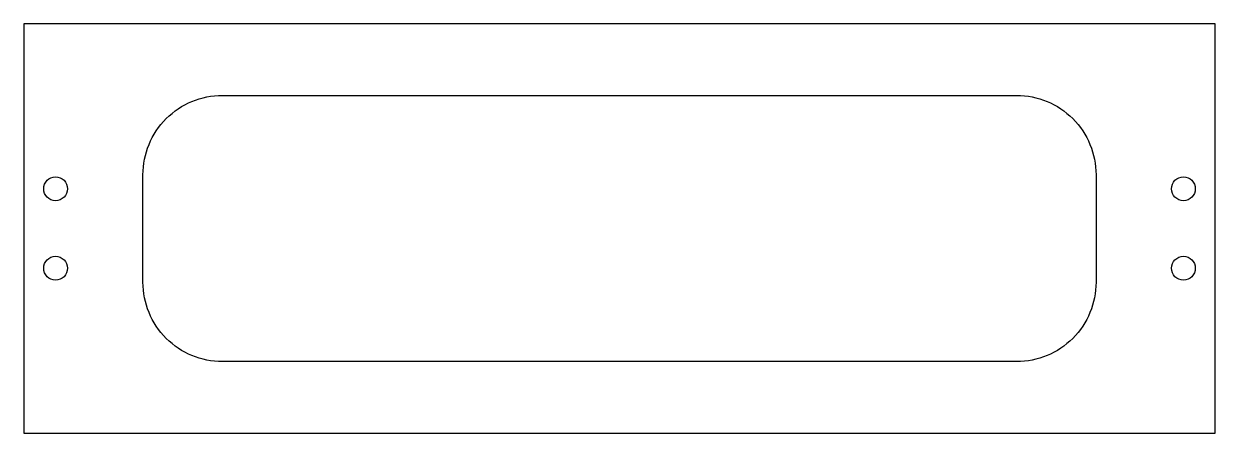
# Model space of a CAD drawing. Header units: millimetres. Extents: x 0 to 150, y 0 to 52.
import ezdxf

# ---------------------------------------------------------------- set-up
doc = ezdxf.new("R2010")
doc.units = ezdxf.units.MM
doc.header["$MEASUREMENT"] = 0

msp = doc.modelspace()

# ---------------------------------------------------------------- linework, layer by layer
msp.add_lwpolyline([(150, 51.5), (0, 51.5), (0, 0), (150, 0)], close=True)
msp.add_lwpolyline([(135, 32.5), (135, 19, -0.414214), (125, 9), (25, 9, -0.414214), (15, 19), (15, 32.5, -0.414214), (25, 42.5), (125, 42.5, -0.414214)], format="xyb", close=True)
for centre in [(4, 30.75), (146, 30.75), (4, 20.75), (146, 20.75)]:
    msp.add_circle(centre, 1.5)

doc.saveas('drawing.dxf')
